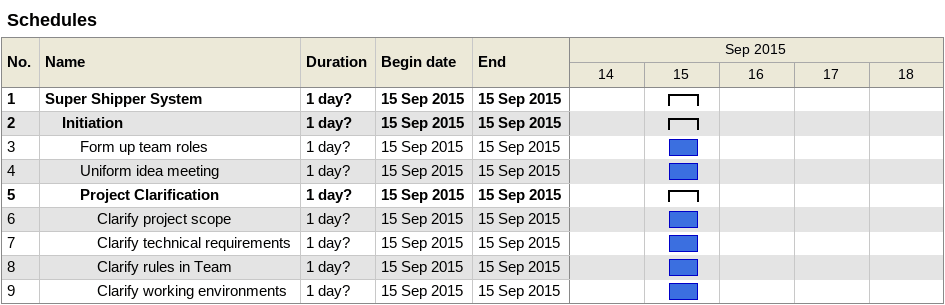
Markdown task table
Schedules

| ID | Level | Task | Duration | Start | Finish |
|---|---|---|---|---|---|
| 1 | 1 | **Super Shipper System** | 1d? | 2015-09-15 | 2015-09-15 |
| 2 | 2 | **Initiation** | 1d? | 2015-09-15 | 2015-09-15 |
| 3 | 3 | Form up team roles | 1d? | 2015-09-15 | 2015-09-15 |
| 4 | 3 | Uniform idea meeting | 1d? | 2015-09-15 | 2015-09-15 |
| 5 | 3 | **Project Clarification** | 1d? | 2015-09-15 | 2015-09-15 |
| 6 | 4 | Clarify project scope | 1d? | 2015-09-15 | 2015-09-15 |
| 7 | 4 | Clarify technical requirements | 1d? | 2015-09-15 | 2015-09-15 |
| 8 | 4 | Clarify rules in Team | 1d? | 2015-09-15 | 2015-09-15 |
| 9 | 4 | Clarify working environments | 1d? | 2015-09-15 | 2015-09-15 |
